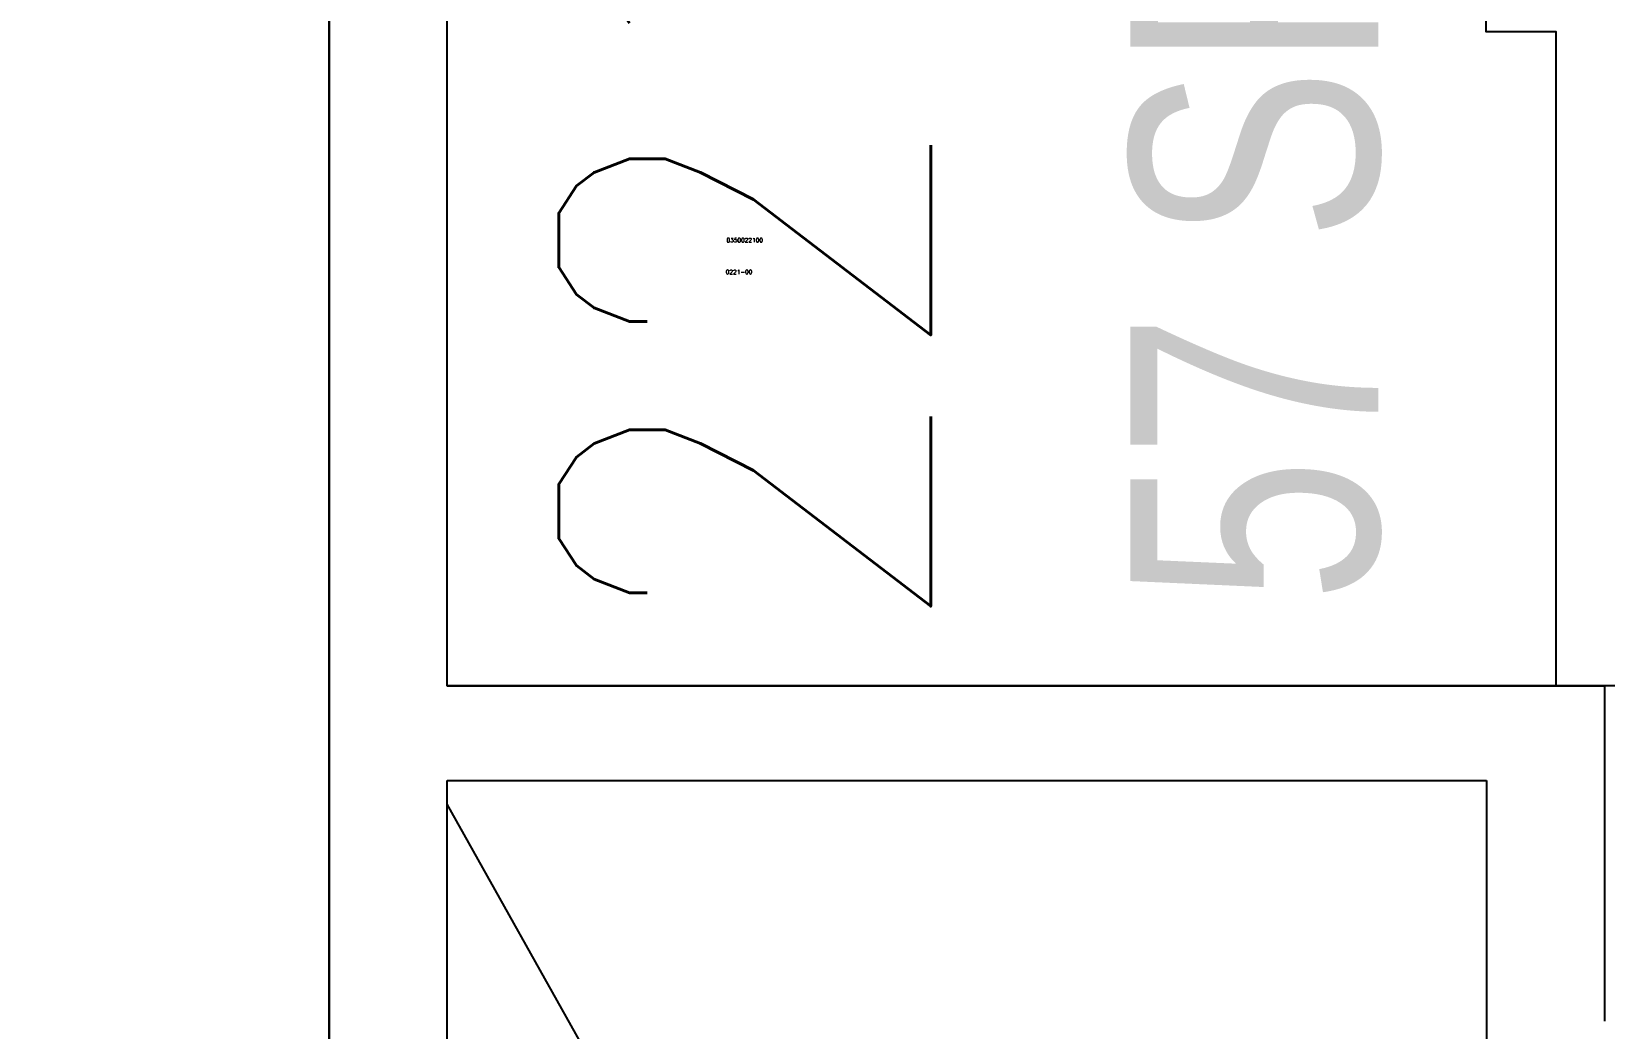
# Model space of a CAD drawing. Header units: inches. Extents: x -234 to 3525, y 0 to 2715.
# Drawn here: x 2674.8 to 2808, y 1606 to 1690.4 of the extents above; entities that cross this region are included whole.
import ezdxf
from ezdxf.enums import TextEntityAlignment as Align

# ---------------------------------------------------------------- set-up
doc = ezdxf.new("R2010")
doc.units = ezdxf.units.IN
doc.header["$LTSCALE"] = 10
doc.header["$MEASUREMENT"] = 0
for name, color, linetype in [('A-FLOR', 3, 'CONTINUOUS'), ('A-IDEN-RNUM', 7, 'CONTINUOUS'), ('A-IDEN-SNUM', 4, 'CONTINUOUS'), ('A-IDEN-VNUM', 4, 'CONTINUOUS'), ('A-WALL', 5, 'CONTINUOUS'), ('AREA-ASSIGN', 7, 'CONTINUOUS'), ('AREA-TEXT', 3, 'CONTINUOUS')]:
    doc.layers.add(name, color=color, linetype=linetype)
doc.styles.add('AREA', font='arial.ttf', dxfattribs={"width": 0.75, "height": 21})
doc.styles.add('ROOMSNUMBER', font='TXT.SHX', dxfattribs={"height": 0.03})
doc.styles.add('ROOMVNUMBER', font='simplex.shx', dxfattribs={"width": 0.85})

msp = doc.modelspace()

# ---------------------------------------------------------------- linework, layer by layer
at = {"layer": 'A-FLOR'}
msp.add_line((2798, 1468), (2710, 1625), dxfattribs=at)
at = {"layer": 'A-WALL'}
for p, q in [((2700, 1458), (2700, 1728)), ((2710, 1635), (2710, 1728)), ((2710, 1635), (2808, 1635)), ((2710, 1627), (2798, 1627)), ((2710, 1464), (2710, 1627)), ((2798, 1627), (2798, 1464))]:
    msp.add_line(p, q, dxfattribs=at)
at = {"layer": 'A-WALL', "lineweight": 25}
for p, q in [((2797.94, 1714.38), (2797.94, 1690.38)), ((2797.94, 1690.38), (2803.88, 1690.38)), ((2803.88, 1690.38), (2803.88, 1635)), ((2811.13, 1635), (2803.88, 1635)), ((2808, 1635), (2808, 1606.63))]:
    msp.add_line(p, q, dxfattribs=at)
at = {"layer": 'AREA-ASSIGN'}
msp.add_lwpolyline([(2708, 2322), (2708.25, 1899), (2691.75, 1899), (2691.75, 1881), (2702.31, 1881), (2700, 1783.87), (2699.88, 1734.75), (2700, 1728), (2700, 1680.74), (2700, 1458.04), (2702.75, 1458), (2702.51, 1359), (2691, 1359), (2691, 1346.38), (2324.25, 1347.84), (2324.25, 1514.3), (918, 1515)], dxfattribs=at)
msp.add_lwpolyline([(2803.88, 1635), (2710, 1635), (2710, 1727.37), (2714, 1727.37), (2754, 1727.37), (2773.94, 1727.37), (2773.94, 1714.38), (2797.94, 1714.38), (2797.94, 1690.38), (2803.88, 1690.38)], close=True, dxfattribs=at)

# ---------------------------------------------------------------- texts
at = {"layer": 'A-IDEN-RNUM', "style": 'ROOMSNUMBER'}
msp.add_text('0221-00', height=0.36, rotation=360, dxfattribs=at).set_placement((2734.71, 1670.03), align=Align.MIDDLE_CENTER)
at = {"layer": 'A-IDEN-SNUM', "style": 'ROOMSNUMBER'}
msp.add_text('0350022100', height=0.36, rotation=360, dxfattribs=at).set_placement((2735.19, 1672.72), align=Align.MIDDLE_CENTER)
at = {"layer": 'A-IDEN-VNUM', "style": 'ROOMVNUMBER', "width": 0.85}
msp.add_text('221', height=31.5, rotation=90, dxfattribs=at).set_placement((2735.19, 1672.72), align=Align.MIDDLE_CENTER)
at = {"layer": 'AREA-TEXT', "style": 'AREA', "width": 0.75}
msp.add_text('57 SF', height=21, rotation=90, dxfattribs=at).set_placement((2778.35, 1671.39), align=Align.MIDDLE_CENTER)

doc.saveas('drawing.dxf')
